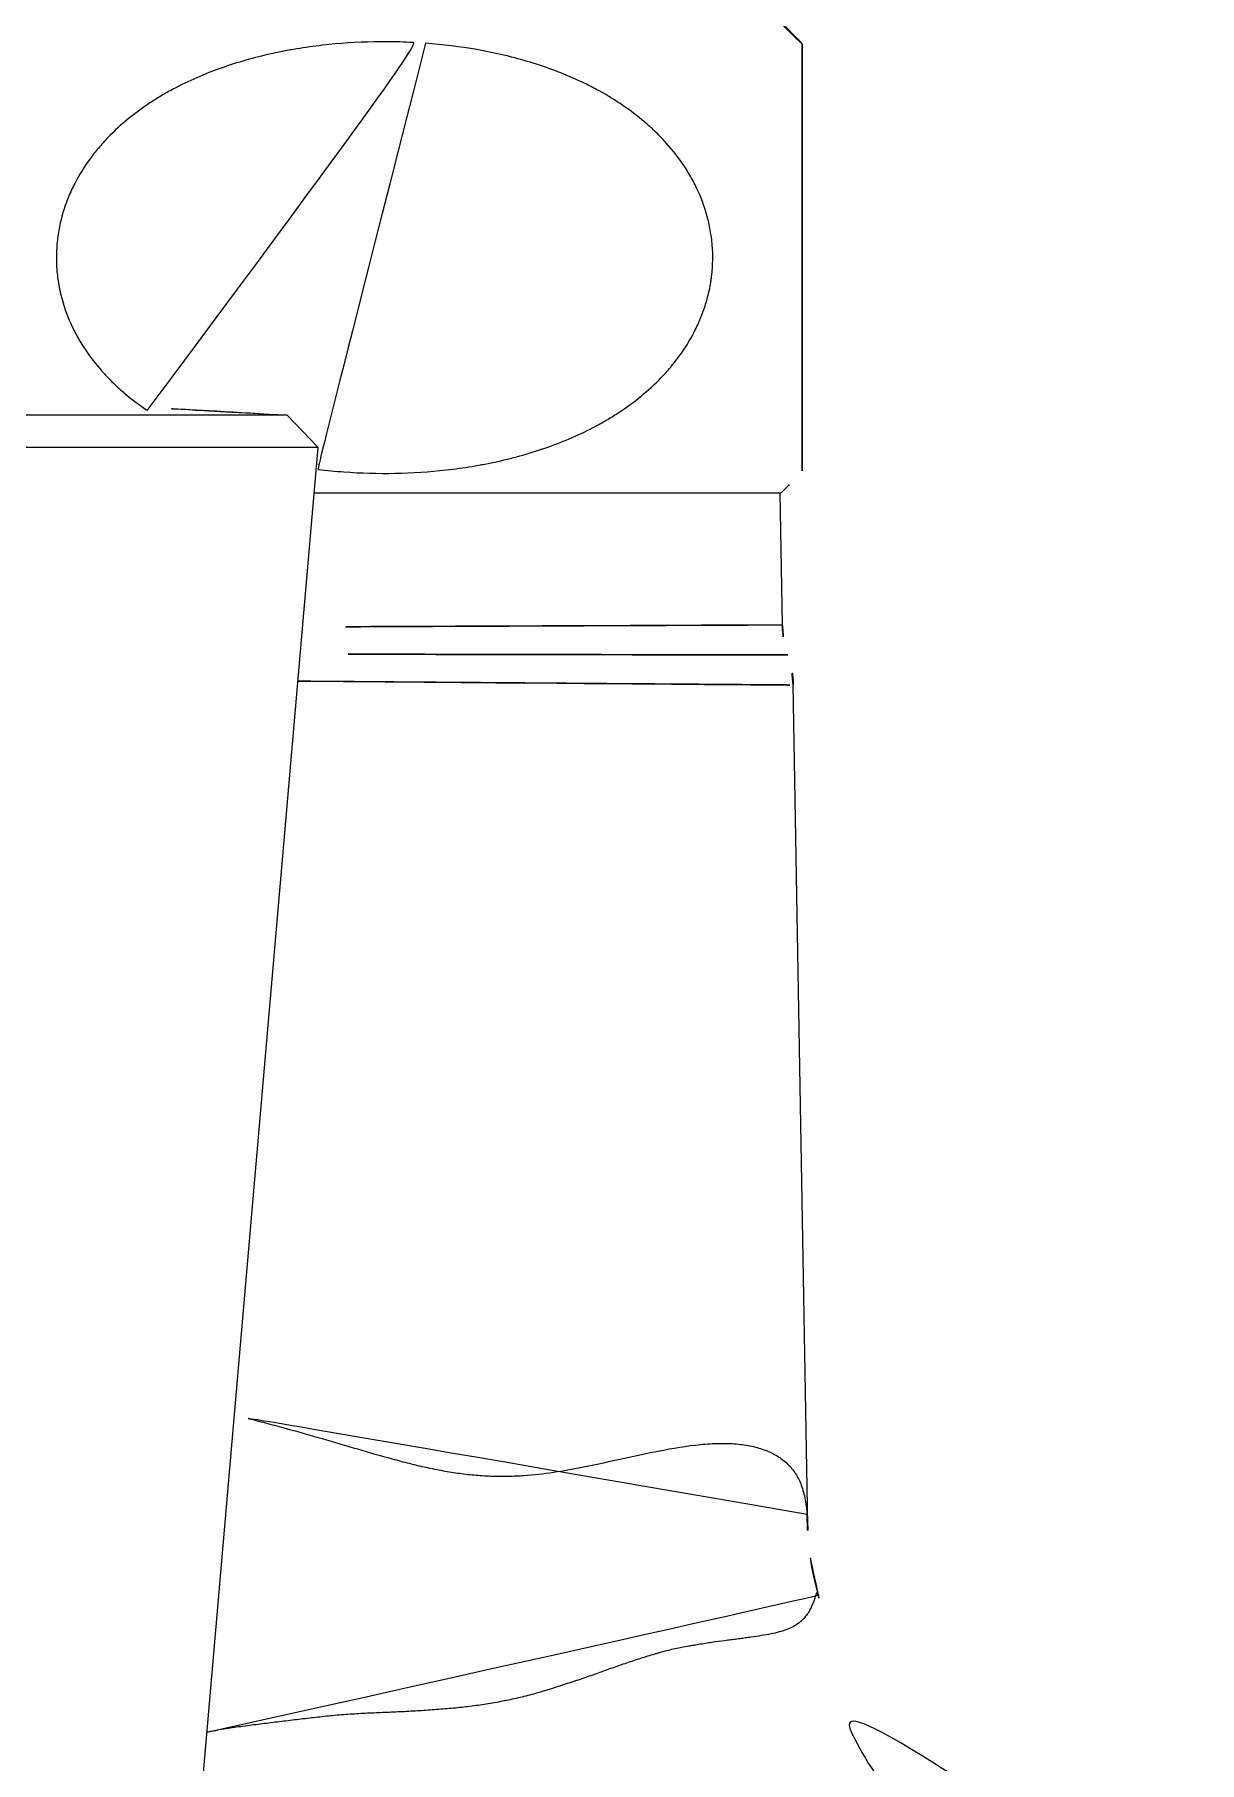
# Model space of a CAD drawing. Extents: x 16296677672 to 16296678106, y -37409616503 to -37409616185.
# Drawn here: x 16296677928.22 to 16296677946.5, y -37409616262.57 to -37409616235.47 of the extents above; entities that cross this region are included whole.
import ezdxf

# ---------------------------------------------------------------- set-up
doc = ezdxf.new("R2010")
doc.units = 0
doc.header["$LTSCALE"] = 10
doc.header["$MEASUREMENT"] = 0
doc.layers.add('DWG', color=7, linetype='CONTINUOUS')

msp = doc.modelspace()

# ---------------------------------------------------------------- linework, layer by layer
at = {"layer": 'DWG', "color": 0}
for p, q in [((16296677932.18734, -37409616241.443176), (16296677922.02552, -37409616241.443176)), ((16296677932.671289, -37409616241.947937), (16296677932.18734, -37409616241.443176)), ((16296677932.671289, -37409616241.947937), (16296677921.541571, -37409616241.947937)), ((16296677930.7068, -37409616264.653397), (16296677932.671289, -37409616241.947937)), ((16296677939.92959, -37409616242.665421), (16296677932.60828, -37409616242.665421)), ((16296677939.955549, -37409616244.730072), (16296677939.91951, -37409616242.665314)), ((16296677940.355471, -37409616258.859291), (16296677940.125311, -37409616245.673576))]:
    msp.add_line(p, q, dxfattribs=at)
for centre, radius, start, end in [((16296677936.443689, -37409616238.970169), 5.08, 41.2170442, 60.8862732), ((16296677927.46817, -37409616310.369812), 69.088, 86.08331038, 90), ((16296677936.443689, -37409616238.970169), 5.08, 313.3303187, 318.8254656)]:
    msp.add_arc(centre, radius, start, end, dxfattribs=at)
for centre, major_axis, ratio, start_param, end_param in [((16296677941.45533, -37409616244.704491), (0, -1.5), 0.999999999, 4.735013534, 5.046742255), ((16296677938.625549, -37409616245.700661), (0.012816, 1.499945), 0.999999962, 4.741946168, 5.062830799)]:
    msp.add_ellipse(centre, major_axis=major_axis, ratio=ratio, start_param=start_param, end_param=end_param, dxfattribs=at)
for points, knots in [([(16296677929.992729, -37409616241.368103), (16296677929.98527, -37409616241.36306), (16296677929.977819, -37409616241.357986), (16296677929.854219, -37409616241.273392), (16296677929.741369, -37409616241.187759), (16296677929.577999, -37409616241.048431), (16296677929.52453, -37409616241.000168), (16296677929.445959, -37409616240.924751), (16296677929.42005, -37409616240.899101), (16296677929.368799, -37409616240.846741), (16296677929.34358, -37409616240.820137), (16296677929.21965, -37409616240.685066), (16296677929.12734, -37409616240.570358), (16296677929.00083, -37409616240.386627), (16296677928.960661, -37409616240.323441), (16296677928.903721, -37409616240.225418), (16296677928.8853, -37409616240.1922), (16296677928.849621, -37409616240.124634), (16296677928.832411, -37409616240.090363), (16296677928.75021, -37409616239.917648), (16296677928.696079, -37409616239.774117), (16296677928.64468, -37409616239.587227), (16296677928.63048, -37409616239.530586), (16296677928.6182, -37409616239.473083), (16296677928.610451, -37409616239.43454), (16296677928.606779, -37409616239.415138), (16296677928.58964, -37409616239.318031), (16296677928.579729, -37409616239.24025), (16296677928.561251, -37409616239.006592), (16296677928.56385, -37409616238.850433), (16296677928.586149, -37409616238.654709), (16296677928.5916, -37409616238.615433), (16296677928.604271, -37409616238.537659), (16296677928.611509, -37409616238.499107), (16296677928.63582, -37409616238.384506), (16296677928.655479, -37409616238.309441), (16296677928.70133, -37409616238.161827), (16296677928.72752, -37409616238.089279), (16296677928.7715, -37409616237.982269), (16296677928.78698, -37409616237.946823), (16296677928.819241, -37409616237.877037), (16296677928.83601, -37409616237.84272), (16296677928.92289, -37409616237.673737), (16296677929.002029, -37409616237.546944), (16296677929.13283, -37409616237.36731), (16296677929.178459, -37409616237.309196), (16296677929.24976, -37409616237.224533), (16296677929.274031, -37409616237.196678), (16296677929.32336, -37409616237.141937), (16296677929.348351, -37409616237.11512), (16296677929.47484, -37409616236.983627), (16296677929.580919, -37409616236.886681), (16296677929.801121, -37409616236.70636), (16296677929.915251, -37409616236.622993), (16296677930.09164, -37409616236.506721), (16296677930.1513, -37409616236.469429), (16296677930.272261, -37409616236.397614), (16296677930.333639, -37409616236.363037), (16296677930.5186, -37409616236.263992), (16296677930.643419, -37409616236.203903), (16296677930.89566, -37409616236.093803), (16296677931.023081, -37409616236.043808), (16296677931.28019, -37409616235.952682), (16296677931.40988, -37409616235.911552), (16296677931.67131, -37409616235.83728), (16296677931.80304, -37409616235.804131), (16296677932.002069, -37409616235.759933), (16296677932.06864, -37409616235.746109), (16296677932.20225, -37409616235.720253), (16296677932.26935, -37409616235.708214), (16296677932.47076, -37409616235.674759), (16296677932.605169, -37409616235.656021), (16296677933.00873, -37409616235.609818), (16296677933.27824, -37409616235.592247), (16296677933.683161, -37409616235.584534), (16296677933.818239, -37409616235.585083), (16296677934.02103, -37409616235.590637), (16296677934.088659, -37409616235.593277), (16296677934.223961, -37409616235.600151), (16296677934.291679, -37409616235.604393), (16296677934.35936, -37409616235.609444)], [0, 0, 0, 0, 0.002659587, 0.002659587, 0.044215438, 0.044215438, 0.064993363, 0.064993363, 0.075382325, 0.075382325, 0.085771288, 0.085771288, 0.127327139, 0.127327139, 0.148105064, 0.148105064, 0.158494027, 0.158494027, 0.168882989, 0.168882989, 0.21043884, 0.21043884, 0.220827802, 0.226022284, 0.226022284, 0.231216765, 0.231216765, 0.25199469, 0.25199469, 0.293550541, 0.293550541, 0.303939503, 0.303939503, 0.314328466, 0.314328466, 0.335106391, 0.335106391, 0.355884317, 0.355884317, 0.366273279, 0.366273279, 0.376662242, 0.376662242, 0.418218092, 0.418218092, 0.438996018, 0.438996018, 0.44938498, 0.44938498, 0.459773943, 0.459773943, 0.501329793, 0.501329793, 0.542885644, 0.542885644, 0.563663569, 0.563663569, 0.584441495, 0.584441495, 0.625997345, 0.625997345, 0.667553196, 0.667553196, 0.709109046, 0.709109046, 0.750664897, 0.750664897, 0.771442822, 0.771442822, 0.792220747, 0.792220747, 0.833776598, 0.833776598, 0.916888299, 0.916888299, 0.958444149, 0.958444149, 0.979222075, 0.979222075, 1, 1, 1, 1]), ([(16296677934.35936, -37409616235.609444), (16296677934.63006, -37409616235.629646), (16296677934.89822, -37409616235.66256), (16296677935.29636, -37409616235.732483), (16296677935.428391, -37409616235.759232), (16296677935.69096, -37409616235.820137), (16296677935.821501, -37409616235.854301), (16296677936.080959, -37409616235.930763), (16296677936.209881, -37409616235.973068), (16296677936.46587, -37409616236.066856), (16296677936.59296, -37409616236.118347), (16296677936.781981, -37409616236.203552), (16296677936.84473, -37409616236.233276), (16296677936.969641, -37409616236.295647), (16296677937.0319, -37409616236.328346), (16296677937.21633, -37409616236.430443), (16296677937.33647, -37409616236.503937), (16296677937.570311, -37409616236.663483), (16296677937.68401, -37409616236.749496), (16296677937.821329, -37409616236.866364), (16296677937.84857, -37409616236.890221), (16296677937.902451, -37409616236.93885), (16296677937.98217, -37409616237.01297), (16296677938.058491, -37409616237.090721), (16296677938.206261, -37409616237.251389), (16296677938.29834, -37409616237.365356), (16296677938.425011, -37409616237.548531), (16296677938.465309, -37409616237.611633), (16296677938.52256, -37409616237.709686), (16296677938.54113, -37409616237.743011), (16296677938.577009, -37409616237.810631), (16296677938.59425, -37409616237.84478), (16296677938.6768, -37409616238.017303), (16296677938.73135, -37409616238.160896), (16296677938.7833, -37409616238.348267), (16296677938.79287, -37409616238.386139), (16296677938.81031, -37409616238.462708), (16296677938.81819, -37409616238.501503), (16296677938.83893, -37409616238.61779), (16296677938.84898, -37409616238.695518), (16296677938.86791, -37409616238.929283), (16296677938.865629, -37409616239.085907), (16296677938.845671, -37409616239.263031), (16296677938.84321, -37409616239.282738), (16296677938.837839, -37409616239.321907), (16296677938.829081, -37409616239.380417), (16296677938.8183, -37409616239.43821), (16296677938.79414, -37409616239.552849), (16296677938.774549, -37409616239.628029), (16296677938.72876, -37409616239.776016), (16296677938.70256, -37409616239.848824), (16296677938.665819, -37409616239.938408), (16296677938.65827, -37409616239.956268), (16296677938.642839, -37409616239.991676), (16296677938.61919, -37409616240.04438), (16296677938.59409, -37409616240.095863), (16296677938.507339, -37409616240.264893), (16296677938.428169, -37409616240.391937), (16296677938.29706, -37409616240.572166), (16296677938.25127, -37409616240.630524), (16296677938.17968, -37409616240.715584), (16296677938.155331, -37409616240.743507), (16296677938.10606, -37409616240.798187), (16296677938.081091, -37409616240.824982), (16296677937.954679, -37409616240.956421), (16296677937.848551, -37409616241.053452), (16296677937.627991, -37409616241.234077), (16296677937.513559, -37409616241.317657), (16296677937.336519, -37409616241.434303), (16296677937.276609, -37409616241.471718), (16296677937.15509, -37409616241.543808), (16296677937.09387, -37409616241.578247), (16296677936.90901, -37409616241.677147), (16296677936.78417, -37409616241.737213), (16296677936.531731, -37409616241.847282), (16296677936.40414, -37409616241.897301), (16296677936.14653, -37409616241.988487), (16296677936.01652, -37409616242.029663), (16296677935.754299, -37409616242.104019), (16296677935.622101, -37409616242.137199), (16296677935.422279, -37409616242.18145), (16296677935.35537, -37409616242.19529), (16296677935.221279, -37409616242.22113), (16296677935.15424, -37409616242.233124), (16296677934.953119, -37409616242.266373), (16296677934.81904, -37409616242.284973), (16296677934.41684, -37409616242.330788), (16296677934.148741, -37409616242.348137), (16296677933.612591, -37409616242.358353), (16296677933.34454, -37409616242.351181), (16296677932.942511, -37409616242.321487), (16296677932.80851, -37409616242.308418), (16296677932.66367, -37409616242.290657), (16296677932.652809, -37409616242.289307), (16296677932.64196, -37409616242.287933)], [0, 0, 0, 0, 0.060457665, 0.060457665, 0.090686497, 0.090686497, 0.120915329, 0.120915329, 0.151144161, 0.151144161, 0.181372994, 0.181372994, 0.19648741, 0.19648741, 0.211601826, 0.211601826, 0.241830658, 0.241830658, 0.27205949, 0.27205949, 0.279616698, 0.279616698, 0.287173907, 0.302288323, 0.302288323, 0.332517155, 0.332517155, 0.347631571, 0.347631571, 0.355188779, 0.355188779, 0.362745987, 0.362745987, 0.392974819, 0.392974819, 0.400532028, 0.400532028, 0.408089236, 0.408089236, 0.423203652, 0.423203652, 0.453432484, 0.453432484, 0.457211088, 0.457211088, 0.460989692, 0.4685469, 0.4685469, 0.483661316, 0.483661316, 0.498775732, 0.498775732, 0.502554336, 0.502554336, 0.50633294, 0.513890149, 0.513890149, 0.544118981, 0.544118981, 0.559233397, 0.559233397, 0.566790605, 0.566790605, 0.574347813, 0.574347813, 0.604576645, 0.604576645, 0.634805478, 0.634805478, 0.649919894, 0.649919894, 0.66503431, 0.66503431, 0.695263142, 0.695263142, 0.725491974, 0.725491974, 0.755720807, 0.755720807, 0.785949639, 0.785949639, 0.801064055, 0.801064055, 0.816178471, 0.816178471, 0.846407304, 0.846407304, 0.906864968, 0.906864968, 0.967322633, 0.967322633, 0.997551465, 0.997551465, 1, 1, 1, 1]), ([(16296677940.266479, -37409616242.31572), (16296677940.266479, -37409616242.315742), (16296677940.266479, -37409616242.31279), (16296677940.266479, -37409616242.303711), (16296677940.266479, -37409616242.299843), (16296677940.266479, -37409616242.290527), (16296677940.266479, -37409616242.28508), (16296677940.266479, -37409616242.253822), (16296677940.266479, -37409616242.216087), (16296677940.266479, -37409616242.138367), (16296677940.266479, -37409616242.10891), (16296677940.266479, -37409616242.04229), (16296677940.266479, -37409616242.005119), (16296677940.266479, -37409616241.922157), (16296677940.266479, -37409616241.876373), (16296677940.266479, -37409616241.812958), (16296677940.266479, -37409616241.799957), (16296677940.266479, -37409616241.773338), (16296677940.266479, -37409616241.759689), (16296677940.266479, -37409616241.717857), (16296677940.266479, -37409616241.688766), (16296677940.266479, -37409616241.59771), (16296677940.266479, -37409616241.531937), (16296677940.266479, -37409616241.388763), (16296677940.266479, -37409616241.311371), (16296677940.266479, -37409616241.206017), (16296677940.266479, -37409616241.184517), (16296677940.266479, -37409616241.14061), (16296677940.266479, -37409616241.118202), (16296677940.266479, -37409616241.049911), (16296677940.266479, -37409616241.002838), (16296677940.266479, -37409616240.856667), (16296677940.266479, -37409616240.752647), (16296677940.266479, -37409616240.584953), (16296677940.266479, -37409616240.527107), (16296677940.266479, -37409616240.43708), (16296677940.266479, -37409616240.406532), (16296677940.266479, -37409616240.344276), (16296677940.266479, -37409616240.31266), (16296677940.266479, -37409616240.152901), (16296677940.266479, -37409616240.01902), (16296677940.266479, -37409616239.807793), (16296677940.266479, -37409616239.735626), (16296677940.266479, -37409616239.643044), (16296677940.266479, -37409616239.624397), (16296677940.266479, -37409616239.587112), (16296677940.266479, -37409616239.531082), (16296677940.266479, -37409616239.474747), (16296677940.266479, -37409616239.286308), (16296677940.266479, -37409616239.133423), (16296677940.266479, -37409616238.939499), (16296677940.266479, -37409616238.900574), (16296677940.266479, -37409616238.841957), (16296677940.266479, -37409616238.822372), (16296677940.266479, -37409616238.783363), (16296677940.266479, -37409616238.686172), (16296677940.266479, -37409616238.590553), (16296677940.266479, -37409616238.439484), (16296677940.266479, -37409616238.364899), (16296677940.266479, -37409616238.254433), (16296677940.266479, -37409616238.217827), (16296677940.266479, -37409616238.145103), (16296677940.266479, -37409616238.108932), (16296677940.266479, -37409616237.931), (16296677940.266479, -37409616237.796448), (16296677940.266479, -37409616237.63652), (16296677940.266479, -37409616237.60495), (16296677940.266479, -37409616237.542618), (16296677940.266479, -37409616237.511803), (16296677940.266479, -37409616237.421021), (16296677940.266479, -37409616237.362778), (16296677940.266479, -37409616237.194122), (16296677940.266479, -37409616237.089767), (16296677940.266479, -37409616236.943336), (16296677940.266479, -37409616236.896233), (16296677940.266479, -37409616236.805161), (16296677940.266479, -37409616236.761177), (16296677940.266479, -37409616236.633842), (16296677940.266479, -37409616236.55619), (16296677940.266479, -37409616236.412857), (16296677940.266479, -37409616236.347183), (16296677940.266479, -37409616236.226128), (16296677940.266479, -37409616236.170753), (16296677940.266479, -37409616236.069138), (16296677940.266479, -37409616236.022888), (16296677940.266479, -37409616235.970253), (16296677940.266479, -37409616235.959976), (16296677940.266479, -37409616235.94001), (16296677940.266479, -37409616235.910873), (16296677940.266479, -37409616235.884087), (16296677940.266479, -37409616235.833527), (16296677940.266479, -37409616235.803787), (16296677940.266479, -37409616235.725418), (16296677940.266479, -37409616235.6875), (16296677940.266479, -37409616235.649696), (16296677940.266479, -37409616235.640297), (16296677940.266479, -37409616235.630898), (16296677940.266479, -37409616235.627373), (16296677940.266479, -37409616235.625313), (16296677940.266479, -37409616235.62487), (16296677940.266479, -37409616235.624672), (16296677940.266479, -37409616235.624611), (16296677940.266479, -37409616235.624611)], [0, 0, 0, 0, 0.030691189, 0.030691189, 0.046325202, 0.046325202, 0.061959215, 0.061959215, 0.124495267, 0.124495267, 0.155763293, 0.155763293, 0.18703132, 0.18703132, 0.218299346, 0.218299346, 0.226116352, 0.226116352, 0.233933359, 0.233933359, 0.249567372, 0.249567372, 0.280835398, 0.280835398, 0.312103424, 0.312103424, 0.319920431, 0.319920431, 0.327737437, 0.327737437, 0.34337145, 0.34337145, 0.374639477, 0.374639477, 0.39027349, 0.39027349, 0.398090496, 0.398090496, 0.405907503, 0.405907503, 0.437175529, 0.437175529, 0.452809542, 0.452809542, 0.456718045, 0.456718045, 0.460626549, 0.468443555, 0.468443555, 0.499711581, 0.499711581, 0.507528588, 0.507528588, 0.511437091, 0.511437091, 0.515345594, 0.530979607, 0.530979607, 0.546613621, 0.546613621, 0.554430627, 0.554430627, 0.562247634, 0.562247634, 0.59351566, 0.59351566, 0.601332666, 0.601332666, 0.609149673, 0.609149673, 0.624783686, 0.624783686, 0.656051712, 0.656051712, 0.671685725, 0.671685725, 0.687319738, 0.687319738, 0.718587764, 0.718587764, 0.749855791, 0.749855791, 0.781123817, 0.781123817, 0.812391843, 0.812391843, 0.82020885, 0.82020885, 0.828025856, 0.843659869, 0.843659869, 0.874927895, 0.874927895, 0.937463948, 0.937463948, 0.968731974, 0.968731974, 0.984365987, 0.992182993, 0.996091497, 0.996091497, 1, 1, 1, 1]), ([(16296677939.955561, -37409616244.730667), (16296677939.955561, -37409616244.730667), (16296677939.955561, -37409616244.730667), (16296677939.95558, -37409616244.730667), (16296677939.93536, -37409616244.730743), (16296677939.874371, -37409616244.73098), (16296677939.84893, -37409616244.731079), (16296677939.802959, -37409616244.731262), (16296677939.786341, -37409616244.731323), (16296677939.75046, -37409616244.731468), (16296677939.73119, -37409616244.731537), (16296677939.628639, -37409616244.731941), (16296677939.52672, -37409616244.732338), (16296677939.28393, -37409616244.733299), (16296677939.143061, -37409616244.733856), (16296677938.90229, -37409616244.734818), (16296677938.81712, -37409616244.735161), (16296677938.68187, -37409616244.735703), (16296677938.63559, -37409616244.735893), (16296677938.540751, -37409616244.736267), (16296677938.443609, -37409616244.736656), (16296677938.341869, -37409616244.737083), (16296677938.237801, -37409616244.737503), (16296677938.18465, -37409616244.737717), (16296677938.022289, -37409616244.738388), (16296677937.91, -37409616244.738853), (16296677937.56126, -37409616244.740303), (16296677937.0646, -37409616244.742371), (16296677936.50556, -37409616244.744766), (16296677936.062571, -37409616244.746689), (16296677935.91095, -37409616244.747353), (16296677935.677469, -37409616244.748383), (16296677935.598619, -37409616244.748734), (16296677935.43894, -37409616244.749443), (16296677935.358419, -37409616244.749786), (16296677934.95245, -37409616244.75161), (16296677934.616899, -37409616244.753128), (16296677933.924829, -37409616244.756317), (16296677933.568319, -37409616244.758003), (16296677932.950109, -37409616244.760941), (16296677932.693979, -37409616244.762177), (16296677932.43284, -37409616244.763451)], [0, 0, 0, 0, 0.000047051, 0.000047051, 0.08562649, 0.08562649, 0.12841621, 0.12841621, 0.14981107, 0.14981107, 0.171205929, 0.171205929, 0.256785369, 0.256785369, 0.342364808, 0.342364808, 0.385154528, 0.385154528, 0.406549388, 0.406549388, 0.427944247, 0.449339107, 0.449339107, 0.470733967, 0.470733967, 0.513523687, 0.513523687, 0.599103126, 0.684682565, 0.684682565, 0.727472285, 0.727472285, 0.748867145, 0.748867145, 0.770262005, 0.770262005, 0.855841444, 0.855841444, 0.941420884, 0.941420884, 1, 1, 1, 1]), ([(16296677940.04044, -37409616245.202583), (16296677940.04044, -37409616245.202583), (16296677940.04044, -37409616245.202583), (16296677940.040119, -37409616245.202583), (16296677940.019381, -37409616245.202538), (16296677939.93688, -37409616245.202377), (16296677939.875111, -37409616245.202263), (16296677939.78174, -37409616245.202087), (16296677939.77103, -37409616245.202057), (16296677939.74901, -37409616245.202026), (16296677939.715059, -37409616245.201973), (16296677939.629351, -37409616245.201813), (16296677939.54493, -37409616245.201637), (16296677939.361679, -37409616245.201302), (16296677939.220341, -37409616245.201042), (16296677938.899599, -37409616245.200447), (16296677938.720209, -37409616245.200119), (16296677938.471661, -37409616245.199661), (16296677938.395269, -37409616245.199516), (16296677938.316111, -37409616245.199379), (16296677938.262711, -37409616245.19928), (16296677938.235689, -37409616245.199226), (16296677938.09923, -37409616245.198982), (16296677937.98601, -37409616245.198776), (16296677937.63447, -37409616245.198143), (16296677937.1341, -37409616245.19725), (16296677936.571699, -37409616245.196259), (16296677936.126431, -37409616245.195488), (16296677935.974091, -37409616245.195221), (16296677935.739599, -37409616245.194817), (16296677935.620871, -37409616245.194618), (16296677935.49987, -37409616245.194412), (16296677935.418699, -37409616245.194267), (16296677935.377871, -37409616245.194206), (16296677935.009199, -37409616245.193573), (16296677934.670851, -37409616245.193008), (16296677933.97356, -37409616245.191856), (16296677933.614611, -37409616245.191269), (16296677932.972019, -37409616245.190239), (16296677932.693001, -37409616245.189796), (16296677932.408239, -37409616245.189346)], [0, 0, 0, 0, 0.000374244, 0.000374244, 0.085517617, 0.085517617, 0.170660991, 0.170660991, 0.181303912, 0.181303912, 0.191946834, 0.213232677, 0.255804364, 0.255804364, 0.340947737, 0.340947737, 0.426091111, 0.426091111, 0.447376954, 0.458019876, 0.458019876, 0.468662798, 0.468662798, 0.511234484, 0.511234484, 0.596377858, 0.681521231, 0.681521231, 0.724092918, 0.724092918, 0.745378762, 0.756021683, 0.756021683, 0.766664605, 0.766664605, 0.851807978, 0.851807978, 0.936951352, 0.936951352, 1, 1, 1, 1]), ([(16296677932.35754, -37409616245.614403), (16296677932.38759, -37409616245.614632), (16296677932.417601, -37409616245.614868), (16296677932.54491, -37409616245.615883), (16296677932.641991, -37409616245.616653), (16296677932.93078, -37409616245.618927), (16296677933.1203, -37409616245.620438), (16296677933.68001, -37409616245.624847), (16296677934.402731, -37409616245.630524), (16296677935.07914, -37409616245.635803), (16296677935.56889, -37409616245.63961), (16296677935.72921, -37409616245.640846), (16296677935.965219, -37409616245.642677), (16296677936.04314, -37409616245.643288), (16296677936.158899, -37409616245.64418), (16296677936.197321, -37409616245.644478), (16296677936.2736, -37409616245.645073), (16296677936.614441, -37409616245.647697), (16296677936.93362, -37409616245.650162), (16296677937.46785, -37409616245.654266), (16296677937.718361, -37409616245.656181), (16296677938.186199, -37409616245.65976), (16296677938.40354, -37409616245.661423), (16296677938.653891, -37409616245.663322), (16296677938.7029, -37409616245.663696), (16296677938.79874, -37409616245.664429), (16296677938.845381, -37409616245.66478), (16296677938.981501, -37409616245.665817), (16296677939.067169, -37409616245.666473), (16296677939.30924, -37409616245.668297), (16296677939.59219, -37409616245.670448), (16296677939.79661, -37409616245.671997), (16296677939.920019, -37409616245.672928), (16296677939.95616, -37409616245.673203), (16296677939.99497, -37409616245.6735), (16296677940.00242, -37409616245.673553), (16296677940.01667, -37409616245.67366), (16296677940.023479, -37409616245.673714), (16296677940.042879, -37409616245.673859), (16296677940.05448, -37409616245.673943), (16296677940.10523, -37409616245.674332), (16296677940.12525, -37409616245.674477), (16296677940.12532, -37409616245.674477)], [0, 0, 0, 0, 0.006518995, 0.006518995, 0.027684627, 0.027684627, 0.070015891, 0.070015891, 0.154678418, 0.239340946, 0.239340946, 0.28167221, 0.28167221, 0.302837842, 0.302837842, 0.313420658, 0.313420658, 0.324003474, 0.408666001, 0.408666001, 0.493328529, 0.493328529, 0.577991057, 0.577991057, 0.599156689, 0.599156689, 0.620322321, 0.620322321, 0.662653584, 0.662653584, 0.747316112, 0.83197864, 0.83197864, 0.874309904, 0.874309904, 0.88489272, 0.88489272, 0.895475536, 0.895475536, 0.916641167, 0.916641167, 1, 1, 1, 1]), ([(16296677940.34502, -37409616258.682953), (16296677940.343, -37409616258.661453), (16296677940.34071, -37409616258.639572), (16296677940.335581, -37409616258.595657), (16296677940.332741, -37409616258.573624), (16296677940.32342, -37409616258.507973), (16296677940.31613, -37409616258.464844), (16296677940.29929, -37409616258.382233), (16296677940.289749, -37409616258.34272), (16296677940.268299, -37409616258.268204), (16296677940.25639, -37409616258.233147), (16296677940.230101, -37409616258.167252), (16296677940.215719, -37409616258.136383), (16296677940.18441, -37409616258.077911), (16296677940.167459, -37409616258.050247), (16296677940.113001, -37409616257.971138), (16296677940.07185, -37409616257.923378), (16296677939.97966, -37409616257.837471), (16296677939.928631, -37409616257.799362), (16296677939.81654, -37409616257.731407), (16296677939.75548, -37409616257.701553), (16296677939.65617, -37409616257.663223), (16296677939.621771, -37409616257.651527), (16296677939.550369, -37409616257.630363), (16296677939.513321, -37409616257.620857), (16296677939.39892, -37409616257.595932), (16296677939.31815, -37409616257.583961), (16296677939.147751, -37409616257.569221), (16296677939.058121, -37409616257.566437), (16296677938.87011, -37409616257.569656), (16296677938.771721, -37409616257.575653), (16296677938.46344, -37409616257.605682), (16296677938.24048, -37409616257.641861), (16296677937.93948, -37409616257.701073), (16296677937.87816, -37409616257.713608), (16296677937.784491, -37409616257.733253), (16296677937.752979, -37409616257.739929), (16296677937.68955, -37409616257.753487), (16296677937.6576, -37409616257.760384), (16296677937.561081, -37409616257.781319), (16296677937.495819, -37409616257.795647), (16296677937.363489, -37409616257.824883), (16296677937.296419, -37409616257.839767), (16296677937.09244, -37409616257.884621), (16296677936.952761, -37409616257.91465), (16296677936.66572, -37409616257.971153), (16296677936.51837, -37409616257.997726), (16296677936.21546, -37409616258.042297), (16296677936.059879, -37409616258.060143), (16296677935.819851, -37409616258.076569), (16296677935.738729, -37409616258.080353), (16296677935.615299, -37409616258.082962), (16296677935.573839, -37409616258.083321), (16296677935.490471, -37409616258.082947), (16296677935.44861, -37409616258.082207), (16296677935.32251, -37409616258.07827), (16296677935.237761, -37409616258.073334), (16296677935.0669, -37409616258.058861), (16296677934.980789, -37409616258.049339), (16296677934.850611, -37409616258.031822), (16296677934.807051, -37409616258.025436), (16296677934.719589, -37409616258.011597), (16296677934.67565, -37409616258.004143), (16296677934.543631, -37409616257.980293), (16296677934.367201, -37409616257.94458), (16296677934.189751, -37409616257.902733), (16296677934.011721, -37409616257.858307), (16296677933.922409, -37409616257.834824), (16296677933.65344, -37409616257.761612), (16296677933.4727, -37409616257.709267), (16296677933.10745, -37409616257.602547), (16296677932.92296, -37409616257.548126), (16296677932.549721, -37409616257.43972), (16296677932.360991, -37409616257.385651), (16296677932.074261, -37409616257.306831), (16296677931.978069, -37409616257.280952), (16296677931.784389, -37409616257.230347), (16296677931.61191, -37409616257.18663), (16296677931.437309, -37409616257.144943), (16296677931.36101, -37409616257.127197)], [0, 0, 0, 0, 0.00984853, 0.00984853, 0.019697059, 0.019697059, 0.039394119, 0.039394119, 0.059091178, 0.059091178, 0.078788238, 0.078788238, 0.098485297, 0.098485297, 0.118182357, 0.118182357, 0.157576476, 0.157576476, 0.196970595, 0.196970595, 0.236364714, 0.236364714, 0.256061773, 0.256061773, 0.275758833, 0.275758833, 0.315152952, 0.315152952, 0.354547071, 0.354547071, 0.39394119, 0.39394119, 0.472729428, 0.472729428, 0.492426487, 0.492426487, 0.502275017, 0.502275017, 0.512123547, 0.512123547, 0.531820606, 0.531820606, 0.551517666, 0.551517666, 0.590911785, 0.590911785, 0.630305904, 0.630305904, 0.669700023, 0.669700023, 0.689397082, 0.689397082, 0.699245612, 0.699245612, 0.709094142, 0.709094142, 0.728791201, 0.728791201, 0.748488261, 0.748488261, 0.75833679, 0.75833679, 0.76818532, 0.76818532, 0.78788238, 0.807579439, 0.807579439, 0.827276499, 0.827276499, 0.866670618, 0.866670618, 0.906064737, 0.906064737, 0.945458855, 0.945458855, 0.965155915, 0.965155915, 0.984852974, 1, 1, 1, 1]), ([(16296677930.925699, -37409616262.098534), (16296677930.949261, -37409616262.094139), (16296677930.97287, -37409616262.089767), (16296677931.082821, -37409616262.069801), (16296677931.170361, -37409616262.054962), (16296677931.3475, -37409616262.027184), (16296677931.437019, -37409616262.014236), (16296677931.61698, -37409616261.989899), (16296677931.707399, -37409616261.978493), (16296677931.842819, -37409616261.961891), (16296677931.88793, -37409616261.956444), (16296677931.977949, -37409616261.94558), (16296677932.022829, -37409616261.940147), (16296677932.1572, -37409616261.923882), (16296677932.246361, -37409616261.913063), (16296677932.424179, -37409616261.891571), (16296677932.51285, -37409616261.880913), (16296677932.690439, -37409616261.860527), (16296677932.77939, -37409616261.850838), (16296677932.958309, -37409616261.833412), (16296677933.04829, -37409616261.825699), (16296677933.22946, -37409616261.812698), (16296677933.320669, -37409616261.807426), (16296677933.50351, -37409616261.798462), (16296677933.59511, -37409616261.794693), (16296677933.77775, -37409616261.787178), (16296677933.86878, -37409616261.783417), (16296677934.04974, -37409616261.774849), (16296677934.139681, -37409616261.770027), (16296677934.273769, -37409616261.761726), (16296677934.31835, -37409616261.758797), (16296677934.407351, -37409616261.752747), (16296677934.451811, -37409616261.749657), (16296677934.584921, -37409616261.740021), (16296677934.67333, -37409616261.733093), (16296677934.84894, -37409616261.717262), (16296677934.93611, -37409616261.70829), (16296677935.06566, -37409616261.692627), (16296677935.10865, -37409616261.687027), (16296677935.19418, -37409616261.675034), (16296677935.23675, -37409616261.66864), (16296677935.321569, -37409616261.65522), (16296677935.363831, -37409616261.648193), (16296677935.44809, -37409616261.633614), (16296677935.490061, -37409616261.626068), (16296677935.61548, -37409616261.602654), (16296677935.698339, -37409616261.585854), (16296677935.86187, -37409616261.548927), (16296677935.94257, -37409616261.528816), (16296677936.10211, -37409616261.485687), (16296677936.18096, -37409616261.462669), (16296677936.29825, -37409616261.426666), (16296677936.3372, -37409616261.414436), (16296677936.41485, -37409616261.389648), (16296677936.45355, -37409616261.37709), (16296677936.569611, -37409616261.33947), (16296677936.64682, -37409616261.314301), (16296677936.800369, -37409616261.263412), (16296677936.87674, -37409616261.237732), (16296677937.02803, -37409616261.185242), (16296677937.10298, -37409616261.158493), (16296677937.21446, -37409616261.118027), (16296677937.25145, -37409616261.104469), (16296677937.325451, -37409616261.077881), (16296677937.362431, -37409616261.064789), (16296677937.47327, -37409616261.026192), (16296677937.54702, -37409616261.00135), (16296677937.693781, -37409616260.95327), (16296677937.76679, -37409616260.930054), (16296677937.875601, -37409616260.896492), (16296677937.91176, -37409616260.885529), (16296677937.965799, -37409616260.869438), (16296677938.00174, -37409616260.85878), (16296677938.037741, -37409616260.848686), (16296677938.127741, -37409616260.824074), (16296677938.199841, -37409616260.806503), (16296677938.3437, -37409616260.775253), (16296677938.415449, -37409616260.761543), (16296677938.50437, -37409616260.746063), (16296677938.52212, -37409616260.743042), (16296677938.557529, -37409616260.737167), (16296677938.575199, -37409616260.734329), (16296677938.627979, -37409616260.725838), (16296677938.662809, -37409616260.720177), (16296677938.7318, -37409616260.708946), (16296677938.765949, -37409616260.703377), (16296677938.83383, -37409616260.692818), (16296677938.867531, -37409616260.68779), (16296677938.96792, -37409616260.673508), (16296677939.033859, -37409616260.665001), (16296677939.13044, -37409616260.652519), (16296677939.162279, -37409616260.648407), (16296677939.224951, -37409616260.640198), (16296677939.255779, -37409616260.636124), (16296677939.31637, -37409616260.627922), (16296677939.37591, -37409616260.61972), (16296677939.43329, -37409616260.611427), (16296677939.5179, -37409616260.599251), (16296677939.572309, -37409616260.591339), (16296677939.728451, -37409616260.566551), (16296677939.823021, -37409616260.548592), (16296677939.94784, -37409616260.514183), (16296677939.98682, -37409616260.501793), (16296677940.05937, -37409616260.474648), (16296677940.092899, -37409616260.459801), (16296677940.154499, -37409616260.427177), (16296677940.18259, -37409616260.409416), (16296677940.22069, -37409616260.380211), (16296677940.23274, -37409616260.370087), (16296677940.255779, -37409616260.349457), (16296677940.266729, -37409616260.338913), (16296677940.29797, -37409616260.306862), (16296677940.31673, -37409616260.284973), (16296677940.35054, -37409616260.240334), (16296677940.3654, -37409616260.217194), (16296677940.384979, -37409616260.181503), (16296677940.39113, -37409616260.169601), (16296677940.40284, -37409616260.146103), (16296677940.40839, -37409616260.134483), (16296677940.42417, -37409616260.100189), (16296677940.433599, -37409616260.078178), (16296677940.450319, -37409616260.036003), (16296677940.457609, -37409616260.015846), (16296677940.464861, -37409616259.990356), (16296677940.46627, -37409616259.985382), (16296677940.46908, -37409616259.975883), (16296677940.47047, -37409616259.971321), (16296677940.47456, -37409616259.958168), (16296677940.47716, -37409616259.950104), (16296677940.48204, -37409616259.935402), (16296677940.484381, -37409616259.928963), (16296677940.489281, -37409616259.919571), (16296677940.491831, -37409616259.916573), (16296677940.497379, -37409616259.915443), (16296677940.500389, -37409616259.917343), (16296677940.505369, -37409616259.924713), (16296677940.507111, -37409616259.92794), (16296677940.5107, -37409616259.935837), (16296677940.51255, -37409616259.940514), (16296677940.51676, -37409616259.952423), (16296677940.519159, -37409616259.960037), (16296677940.52157, -37409616259.968437)], [0, 0, 0, 0, 0.005436844, 0.005436844, 0.025207116, 0.025207116, 0.044977388, 0.044977388, 0.06474766, 0.06474766, 0.074632796, 0.074632796, 0.084517932, 0.084517932, 0.104288204, 0.104288204, 0.124058476, 0.124058476, 0.143828748, 0.143828748, 0.16359902, 0.16359902, 0.183369293, 0.183369293, 0.203139565, 0.203139565, 0.222909837, 0.222909837, 0.242680109, 0.242680109, 0.252565245, 0.252565245, 0.262450381, 0.262450381, 0.282220653, 0.282220653, 0.301990925, 0.301990925, 0.311876061, 0.311876061, 0.321761197, 0.321761197, 0.331646333, 0.331646333, 0.341531469, 0.341531469, 0.361301742, 0.361301742, 0.381072014, 0.381072014, 0.400842286, 0.400842286, 0.410727422, 0.410727422, 0.420612558, 0.420612558, 0.44038283, 0.44038283, 0.460153102, 0.460153102, 0.479923374, 0.479923374, 0.48980851, 0.48980851, 0.499693646, 0.499693646, 0.519463918, 0.519463918, 0.539234191, 0.539234191, 0.549119327, 0.549119327, 0.554061895, 0.559004463, 0.559004463, 0.578774735, 0.578774735, 0.598545007, 0.598545007, 0.603487575, 0.603487575, 0.608430143, 0.608430143, 0.618315279, 0.618315279, 0.628200415, 0.628200415, 0.638085551, 0.638085551, 0.657855823, 0.657855823, 0.667740959, 0.667740959, 0.677626095, 0.677626095, 0.687511231, 0.697396367, 0.697396367, 0.71716664, 0.71716664, 0.756707184, 0.756707184, 0.776477456, 0.776477456, 0.796247728, 0.796247728, 0.816018, 0.816018, 0.825903136, 0.825903136, 0.835788272, 0.835788272, 0.855558544, 0.855558544, 0.875328816, 0.875328816, 0.885213953, 0.885213953, 0.895099089, 0.895099089, 0.914869361, 0.914869361, 0.934639633, 0.934639633, 0.939582201, 0.939582201, 0.944524769, 0.944524769, 0.954409905, 0.954409905, 0.964295041, 0.964295041, 0.974180177, 0.974180177, 0.984065313, 0.984065313, 0.989007881, 0.989007881, 0.993950449, 0.993950449, 1, 1, 1, 1]), ([(16296677940.52157, -37409616259.968452), (16296677940.5231, -37409616259.973778), (16296677940.52463, -37409616259.979424), (16296677940.528509, -37409616259.994438), (16296677940.53084, -37409616260.004173), (16296677940.53314, -37409616260.014397)], [0, 0, 0, 0, 0.392703641, 0.392703641, 1, 1, 1, 1]), ([(16296677946.498329, -37409616265.453079), (16296677946.1376, -37409616265.425972), (16296677945.395821, -37409616265.364594), (16296677944.41782, -37409616265.10157), (16296677943.674709, -37409616264.767891), (16296677943.091999, -37409616264.42524), (16296677942.52009, -37409616264.014137), (16296677941.765579, -37409616263.295418), (16296677941.030729, -37409616262.218773), (16296677940.68931, -37409616261.305199), (16296677940.53314, -37409616260.014397)], [0, 0, 0, 0, 0.11544332, 0.238459937, 0.3221291, 0.375436337, 0.464260966, 0.606250864, 0.801227058, 1, 1, 1, 1])]:
    msp.add_open_spline(points, degree=3, knots=knots, dxfattribs=at)
for points, degree in [([(16296677940.34502, -37409616258.682953), (16296677940.34663, -37409616258.903679), (16296677940.36167, -37409616259.124184), (16296677940.389999, -37409616259.342949)], 3), ([(16296677940.528111, -37409616259.97599), (16296677940.415609, -37409616259.597519), (16296677940.391569, -37409616259.343307)], 2)]:
    msp.add_open_spline(points, degree=degree, dxfattribs=at)

doc.saveas('drawing.dxf')
